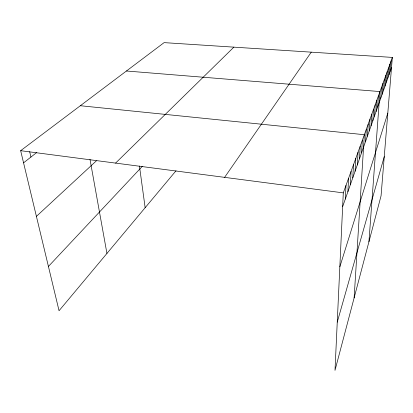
<?xml version="1.0" encoding="UTF-8"?>
<svg xmlns="http://www.w3.org/2000/svg" width="413" height="413" viewBox="0 0 413 413"><rect width="100%" height="100%" fill="white"/><g stroke="black" fill="none" stroke-linecap="round" stroke-linejoin="round"><path stroke-width="0.62" d="M392.35 57.412L343.291 192.881L334.995 370.373L381.06 195.814L392.35 57.412L164.106 42.627L20.65 150.688L59.049 310.736L175.984 170.812M345.32 199.061L345.986 185.437M347.896 191.73L348.582 178.271M350.379 184.663L351.081 171.369M352.774 177.848L353.492 164.71M355.087 171.271L355.82 158.287M357.317 164.921L358.061 152.087M359.475 158.783L360.229 146.099M361.561 152.851L362.325 140.312M354.122 297.887L364.354 134.715L80.339 105.728M365.531 141.551L366.316 129.3M367.42 136.171L368.215 124.06M369.253 130.957L370.053 118.98M371.029 125.903L371.834 114.06M372.753 121.004L373.564 109.29M374.426 116.244L375.236 104.659M376.047 111.629L376.863 100.168M377.621 107.143L378.442 95.811M368.933 241.765L379.975 91.572L126.435 71.005M380.688 98.428L381.514 87.334M382.175 94.19L383.006 83.219M383.62 90.07L384.451 79.219M385.03 86.069L385.861 75.331M386.398 82.172L387.229 71.547M387.73 78.382L388.561 67.871M389.025 74.696L389.857 64.289M390.29 71.103L391.121 60.804M337.251 322.145L384.255 156.604M339.837 266.819L387.802 113.131M342.645 206.67L391.519 67.603M224.605 177.363L311.263 52.157M48.424 266.442L142.299 166.362M115.578 163.104L233.877 47.144M36.411 216.376L96.405 160.822M23.562 162.836L36.628 152.588M20.65 150.688L343.291 192.881M29.669 151.659L30.923 157.064M89.998 159.392L106.936 253.437M139.439 166L145.149 207.708"/></g></svg>
